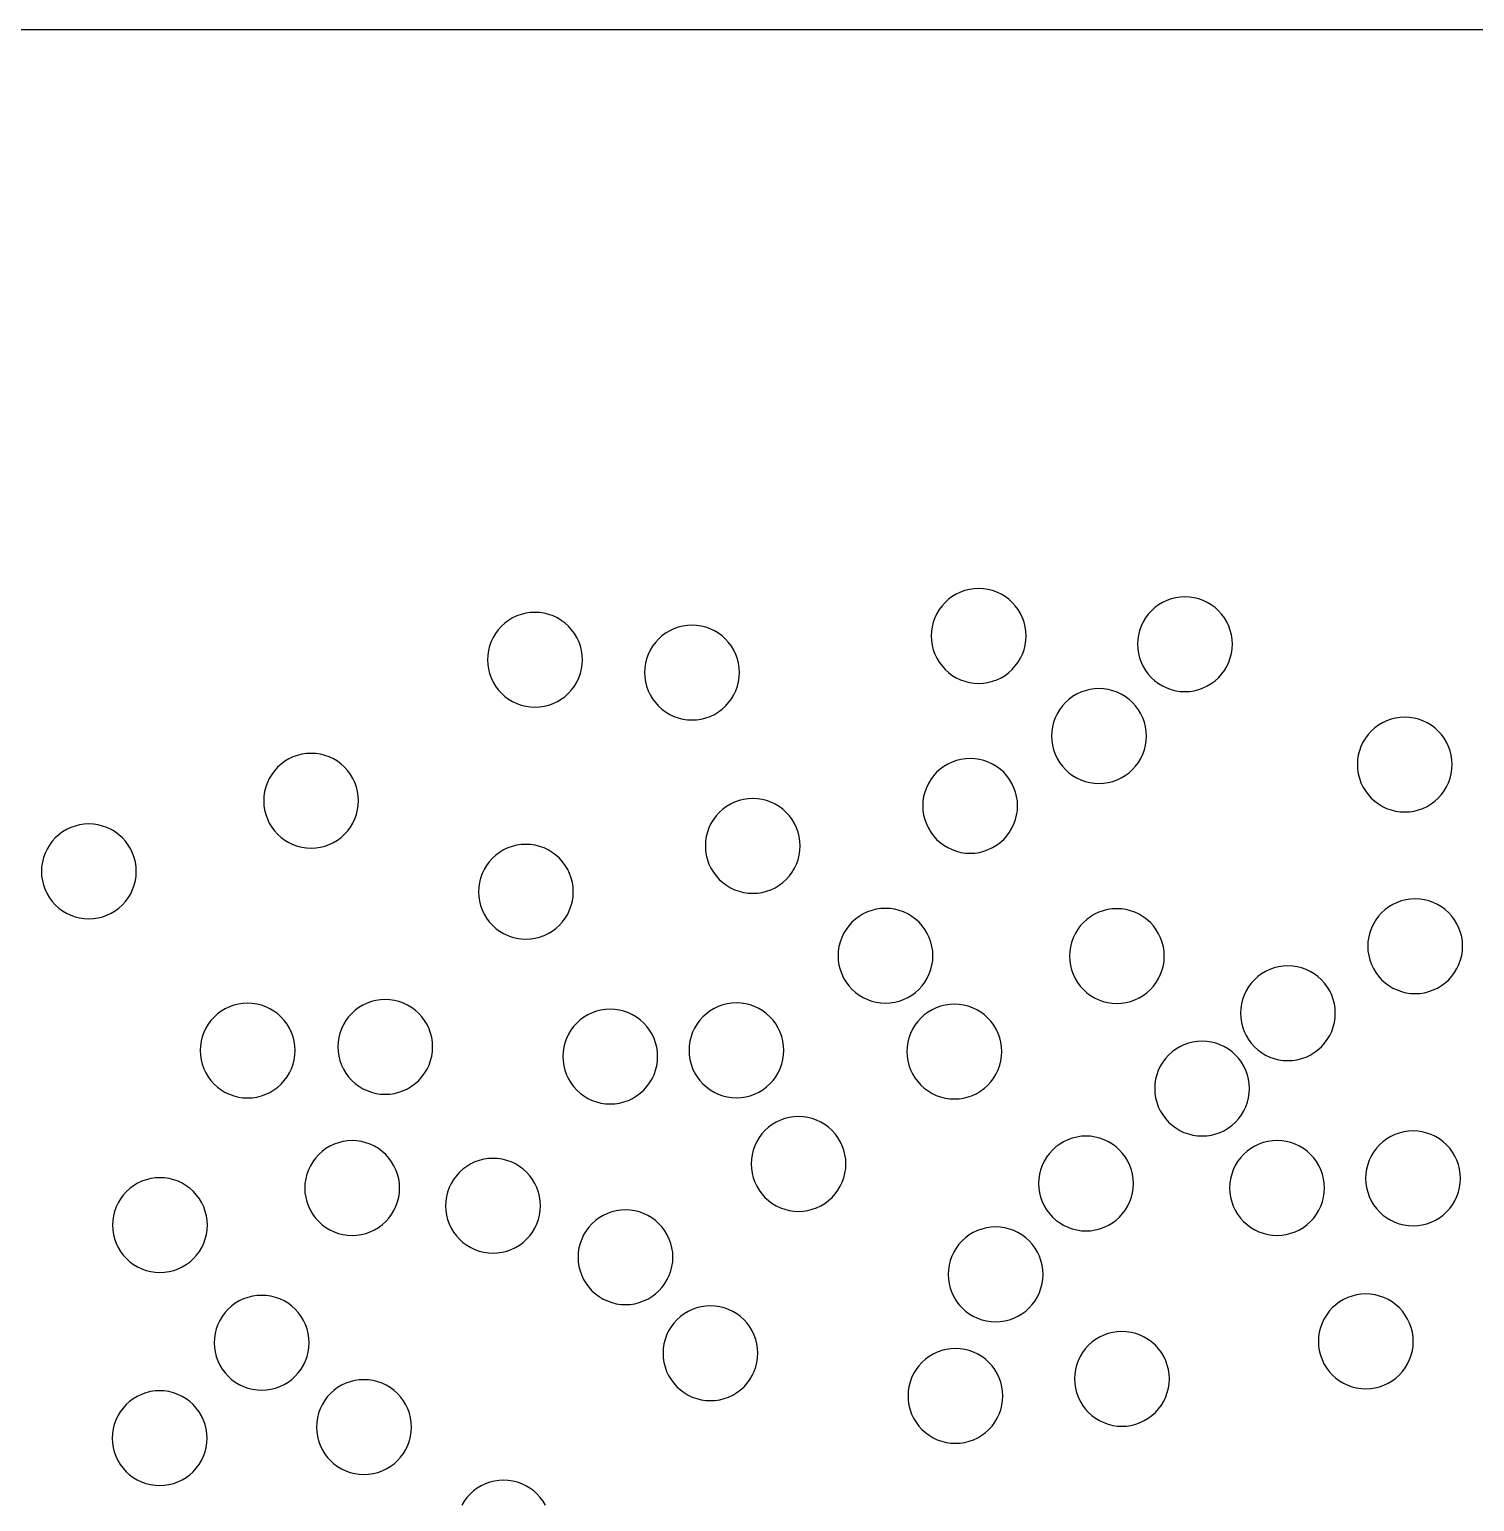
# Model space of a CAD drawing. Header units: millimetres. Extents: x 0 to 406, y 0 to 84.
# Drawn here: x 316.33 to 362.05, y 37.23 to 83.82 of the extents above; entities that cross this region are included whole.
import ezdxf

# ---------------------------------------------------------------- set-up
doc = ezdxf.new("R2010")
doc.units = ezdxf.units.MM

msp = doc.modelspace()

# ---------------------------------------------------------------- linework, layer by layer
at = {"color": 0}
for points in [[(0, 0), (0, 83.82), (406.4, 83.82), (406.4, 0), (0, 0)], [(347.42, 63.567), (347.519, 63.676), (347.607, 63.794), (347.682, 63.92), (347.745, 64.053), (347.795, 64.192), (347.831, 64.335), (347.852, 64.48), (347.86, 64.627), (347.852, 64.774), (347.831, 64.92), (347.795, 65.063), (347.745, 65.201), (347.682, 65.334), (347.607, 65.461), (347.519, 65.579), (347.42, 65.688), (347.311, 65.787), (347.193, 65.875), (347.067, 65.95), (346.934, 66.013), (346.795, 66.063), (346.652, 66.099), (346.507, 66.12), (346.36, 66.127), (346.212, 66.12), (346.067, 66.099), (345.924, 66.063), (345.785, 66.013), (345.652, 65.95), (345.526, 65.875), (345.408, 65.787), (345.299, 65.688), (345.2, 65.579), (345.112, 65.461), (345.037, 65.334), (344.974, 65.201), (344.924, 65.063), (344.888, 64.92), (344.867, 64.774), (344.86, 64.627), (344.867, 64.48), (344.888, 64.335), (344.924, 64.192), (344.974, 64.053), (345.037, 63.92), (345.112, 63.794), (345.2, 63.676), (345.299, 63.567), (345.408, 63.468), (345.526, 63.38), (345.652, 63.305), (345.785, 63.242), (345.924, 63.192), (346.067, 63.156), (346.212, 63.135), (346.36, 63.127), (346.507, 63.135), (346.652, 63.156), (346.795, 63.192), (346.934, 63.242), (347.067, 63.305), (347.193, 63.38), (347.311, 63.468), (347.42, 63.567)], [(353.947, 63.305), (354.046, 63.414), (354.133, 63.532), (354.209, 63.659), (354.272, 63.792), (354.321, 63.93), (354.357, 64.073), (354.379, 64.219), (354.386, 64.366), (354.379, 64.513), (354.357, 64.658), (354.321, 64.801), (354.272, 64.94), (354.209, 65.073), (354.133, 65.199), (354.046, 65.317), (353.947, 65.426), (353.838, 65.525), (353.719, 65.613), (353.593, 65.689), (353.46, 65.752), (353.321, 65.801), (353.179, 65.837), (353.033, 65.859), (352.886, 65.866), (352.739, 65.859), (352.593, 65.837), (352.451, 65.801), (352.312, 65.752), (352.179, 65.689), (352.053, 65.613), (351.934, 65.525), (351.825, 65.426), (351.727, 65.317), (351.639, 65.199), (351.563, 65.073), (351.5, 64.94), (351.451, 64.801), (351.415, 64.658), (351.393, 64.513), (351.386, 64.366), (351.393, 64.219), (351.415, 64.073), (351.451, 63.93), (351.5, 63.792), (351.563, 63.659), (351.639, 63.532), (351.727, 63.414), (351.825, 63.305), (351.934, 63.206), (352.053, 63.119), (352.179, 63.043), (352.312, 62.98), (352.451, 62.93), (352.593, 62.895), (352.739, 62.873), (352.886, 62.866), (353.033, 62.873), (353.179, 62.895), (353.321, 62.93), (353.46, 62.98), (353.593, 63.043), (353.719, 63.119), (353.838, 63.206), (353.947, 63.305)], [(333.382, 62.813), (333.481, 62.922), (333.569, 63.04), (333.644, 63.166), (333.707, 63.299), (333.757, 63.438), (333.793, 63.581), (333.814, 63.726), (333.821, 63.873), (333.814, 64.02), (333.793, 64.166), (333.757, 64.309), (333.707, 64.447), (333.644, 64.58), (333.569, 64.707), (333.481, 64.825), (333.382, 64.934), (333.273, 65.033), (333.155, 65.12), (333.029, 65.196), (332.895, 65.259), (332.757, 65.309), (332.614, 65.344), (332.468, 65.366), (332.321, 65.373), (332.174, 65.366), (332.029, 65.344), (331.886, 65.309), (331.747, 65.259), (331.614, 65.196), (331.488, 65.12), (331.37, 65.033), (331.261, 64.934), (331.162, 64.825), (331.074, 64.707), (330.999, 64.58), (330.936, 64.447), (330.886, 64.309), (330.85, 64.166), (330.829, 64.02), (330.821, 63.873), (330.829, 63.726), (330.85, 63.581), (330.886, 63.438), (330.936, 63.299), (330.999, 63.166), (331.074, 63.04), (331.162, 62.922), (331.261, 62.813), (331.37, 62.714), (331.488, 62.626), (331.614, 62.55), (331.747, 62.487), (331.886, 62.438), (332.029, 62.402), (332.174, 62.38), (332.321, 62.373), (332.468, 62.38), (332.614, 62.402), (332.757, 62.438), (332.895, 62.487), (333.029, 62.55), (333.155, 62.626), (333.273, 62.714), (333.382, 62.813)], [(338.35, 62.407), (338.449, 62.516), (338.537, 62.635), (338.613, 62.761), (338.676, 62.894), (338.725, 63.033), (338.761, 63.175), (338.783, 63.321), (338.79, 63.468), (338.783, 63.615), (338.761, 63.761), (338.725, 63.904), (338.676, 64.042), (338.613, 64.175), (338.537, 64.301), (338.449, 64.42), (338.35, 64.529), (338.241, 64.628), (338.123, 64.715), (337.997, 64.791), (337.864, 64.854), (337.725, 64.903), (337.582, 64.939), (337.437, 64.961), (337.29, 64.968), (337.143, 64.961), (336.997, 64.939), (336.854, 64.903), (336.716, 64.854), (336.583, 64.791), (336.456, 64.715), (336.338, 64.628), (336.229, 64.529), (336.13, 64.42), (336.043, 64.301), (335.967, 64.175), (335.904, 64.042), (335.854, 63.904), (335.819, 63.761), (335.797, 63.615), (335.79, 63.468), (335.797, 63.321), (335.819, 63.175), (335.854, 63.033), (335.904, 62.894), (335.967, 62.761), (336.043, 62.635), (336.13, 62.516), (336.229, 62.407), (336.338, 62.309), (336.456, 62.221), (336.583, 62.145), (336.716, 62.082), (336.854, 62.033), (336.997, 61.997), (337.143, 61.975), (337.29, 61.968), (337.437, 61.975), (337.582, 61.997), (337.725, 62.033), (337.864, 62.082), (337.997, 62.145), (338.123, 62.221), (338.241, 62.309), (338.35, 62.407)], [(351.227, 60.398), (351.326, 60.507), (351.413, 60.626), (351.489, 60.752), (351.552, 60.885), (351.602, 61.024), (351.637, 61.166), (351.659, 61.312), (351.666, 61.459), (351.659, 61.606), (351.637, 61.752), (351.602, 61.894), (351.552, 62.033), (351.489, 62.166), (351.413, 62.292), (351.326, 62.411), (351.227, 62.52), (351.118, 62.619), (350.999, 62.706), (350.873, 62.782), (350.74, 62.845), (350.602, 62.894), (350.459, 62.93), (350.313, 62.952), (350.166, 62.959), (350.019, 62.952), (349.873, 62.93), (349.731, 62.894), (349.592, 62.845), (349.459, 62.782), (349.333, 62.706), (349.215, 62.619), (349.105, 62.52), (349.007, 62.411), (348.919, 62.292), (348.843, 62.166), (348.78, 62.033), (348.731, 61.894), (348.695, 61.752), (348.673, 61.606), (348.666, 61.459), (348.673, 61.312), (348.695, 61.166), (348.731, 61.024), (348.78, 60.885), (348.843, 60.752), (348.919, 60.626), (349.007, 60.507), (349.105, 60.398), (349.215, 60.299), (349.333, 60.212), (349.459, 60.136), (349.592, 60.073), (349.731, 60.024), (349.873, 59.988), (350.019, 59.966), (350.166, 59.959), (350.313, 59.966), (350.459, 59.988), (350.602, 60.024), (350.74, 60.073), (350.873, 60.136), (350.999, 60.212), (351.118, 60.299), (351.227, 60.398)], [(360.902, 59.497), (361.001, 59.606), (361.089, 59.724), (361.164, 59.85), (361.227, 59.983), (361.277, 60.122), (361.312, 60.265), (361.334, 60.41), (361.341, 60.557), (361.334, 60.704), (361.312, 60.85), (361.277, 60.993), (361.227, 61.131), (361.164, 61.264), (361.089, 61.391), (361.001, 61.509), (360.902, 61.618), (360.793, 61.717), (360.675, 61.804), (360.548, 61.88), (360.415, 61.943), (360.277, 61.993), (360.134, 62.028), (359.988, 62.05), (359.841, 62.057), (359.694, 62.05), (359.549, 62.028), (359.406, 61.993), (359.267, 61.943), (359.134, 61.88), (359.008, 61.804), (358.89, 61.717), (358.781, 61.618), (358.682, 61.509), (358.594, 61.391), (358.518, 61.264), (358.455, 61.131), (358.406, 60.993), (358.37, 60.85), (358.349, 60.704), (358.341, 60.557), (358.349, 60.41), (358.37, 60.265), (358.406, 60.122), (358.455, 59.983), (358.518, 59.85), (358.594, 59.724), (358.682, 59.606), (358.781, 59.497), (358.89, 59.398), (359.008, 59.31), (359.134, 59.234), (359.267, 59.171), (359.406, 59.122), (359.549, 59.086), (359.694, 59.064), (359.841, 59.057), (359.988, 59.064), (360.134, 59.086), (360.277, 59.122), (360.415, 59.171), (360.548, 59.234), (360.675, 59.31), (360.793, 59.398), (360.902, 59.497)], [(326.3, 58.351), (326.399, 58.46), (326.487, 58.578), (326.562, 58.705), (326.625, 58.838), (326.675, 58.976), (326.711, 59.119), (326.732, 59.265), (326.739, 59.412), (326.732, 59.559), (326.711, 59.704), (326.675, 59.847), (326.625, 59.986), (326.562, 60.119), (326.487, 60.245), (326.399, 60.363), (326.3, 60.472), (326.191, 60.571), (326.073, 60.659), (325.947, 60.735), (325.813, 60.797), (325.675, 60.847), (325.532, 60.883), (325.386, 60.904), (325.239, 60.912), (325.092, 60.904), (324.947, 60.883), (324.804, 60.847), (324.665, 60.797), (324.532, 60.735), (324.406, 60.659), (324.288, 60.571), (324.179, 60.472), (324.08, 60.363), (323.992, 60.245), (323.917, 60.119), (323.854, 59.986), (323.804, 59.847), (323.768, 59.704), (323.747, 59.559), (323.739, 59.412), (323.747, 59.265), (323.768, 59.119), (323.804, 58.976), (323.854, 58.838), (323.917, 58.705), (323.992, 58.578), (324.08, 58.46), (324.179, 58.351), (324.288, 58.252), (324.406, 58.164), (324.532, 58.089), (324.665, 58.026), (324.804, 57.976), (324.947, 57.94), (325.092, 57.919), (325.239, 57.912), (325.386, 57.919), (325.532, 57.94), (325.675, 57.976), (325.813, 58.026), (325.947, 58.089), (326.073, 58.164), (326.191, 58.252), (326.3, 58.351)], [(347.151, 58.189), (347.25, 58.299), (347.337, 58.417), (347.413, 58.543), (347.476, 58.676), (347.525, 58.815), (347.561, 58.957), (347.583, 59.103), (347.59, 59.25), (347.583, 59.397), (347.561, 59.543), (347.525, 59.686), (347.476, 59.824), (347.413, 59.957), (347.337, 60.083), (347.25, 60.202), (347.151, 60.311), (347.042, 60.41), (346.923, 60.497), (346.797, 60.573), (346.664, 60.636), (346.525, 60.686), (346.383, 60.721), (346.237, 60.743), (346.09, 60.75), (345.943, 60.743), (345.797, 60.721), (345.655, 60.686), (345.516, 60.636), (345.383, 60.573), (345.257, 60.497), (345.138, 60.41), (345.029, 60.311), (344.931, 60.202), (344.843, 60.083), (344.767, 59.957), (344.704, 59.824), (344.655, 59.686), (344.619, 59.543), (344.597, 59.397), (344.59, 59.25), (344.597, 59.103), (344.619, 58.957), (344.655, 58.815), (344.704, 58.676), (344.767, 58.543), (344.843, 58.417), (344.931, 58.299), (345.029, 58.189), (345.138, 58.091), (345.257, 58.003), (345.383, 57.927), (345.516, 57.864), (345.655, 57.815), (345.797, 57.779), (345.943, 57.757), (346.09, 57.75), (346.237, 57.757), (346.383, 57.779), (346.525, 57.815), (346.664, 57.864), (346.797, 57.927), (346.923, 58.003), (347.042, 58.091), (347.151, 58.189)], [(340.273, 56.922), (340.372, 57.031), (340.459, 57.149), (340.535, 57.276), (340.598, 57.409), (340.648, 57.547), (340.683, 57.69), (340.705, 57.836), (340.712, 57.983), (340.705, 58.13), (340.683, 58.275), (340.648, 58.418), (340.598, 58.557), (340.535, 58.69), (340.459, 58.816), (340.372, 58.934), (340.273, 59.043), (340.164, 59.142), (340.046, 59.23), (339.919, 59.306), (339.786, 59.368), (339.648, 59.418), (339.505, 59.454), (339.359, 59.475), (339.212, 59.483), (339.065, 59.475), (338.92, 59.454), (338.777, 59.418), (338.638, 59.368), (338.505, 59.306), (338.379, 59.23), (338.261, 59.142), (338.151, 59.043), (338.053, 58.934), (337.965, 58.816), (337.889, 58.69), (337.826, 58.557), (337.777, 58.418), (337.741, 58.275), (337.719, 58.13), (337.712, 57.983), (337.719, 57.836), (337.741, 57.69), (337.777, 57.547), (337.826, 57.409), (337.889, 57.276), (337.965, 57.149), (338.053, 57.031), (338.151, 56.922), (338.261, 56.823), (338.379, 56.735), (338.505, 56.66), (338.638, 56.597), (338.777, 56.547), (338.92, 56.511), (339.065, 56.49), (339.212, 56.483), (339.359, 56.49), (339.505, 56.511), (339.648, 56.547), (339.786, 56.597), (339.919, 56.66), (340.046, 56.735), (340.164, 56.823), (340.273, 56.922)], [(319.268, 56.116), (319.367, 56.225), (319.454, 56.343), (319.53, 56.47), (319.593, 56.603), (319.643, 56.741), (319.678, 56.884), (319.7, 57.03), (319.707, 57.177), (319.7, 57.324), (319.678, 57.469), (319.643, 57.612), (319.593, 57.751), (319.53, 57.884), (319.454, 58.01), (319.367, 58.128), (319.268, 58.237), (319.159, 58.336), (319.041, 58.424), (318.914, 58.5), (318.781, 58.563), (318.643, 58.612), (318.5, 58.648), (318.354, 58.669), (318.207, 58.677), (318.06, 58.669), (317.915, 58.648), (317.772, 58.612), (317.633, 58.563), (317.5, 58.5), (317.374, 58.424), (317.256, 58.336), (317.146, 58.237), (317.048, 58.128), (316.96, 58.01), (316.884, 57.884), (316.821, 57.751), (316.772, 57.612), (316.736, 57.469), (316.714, 57.324), (316.707, 57.177), (316.714, 57.03), (316.736, 56.884), (316.772, 56.741), (316.821, 56.603), (316.884, 56.47), (316.96, 56.343), (317.048, 56.225), (317.146, 56.116), (317.256, 56.017), (317.374, 55.929), (317.5, 55.854), (317.633, 55.791), (317.772, 55.741), (317.915, 55.706), (318.06, 55.684), (318.207, 55.677), (318.354, 55.684), (318.5, 55.706), (318.643, 55.741), (318.781, 55.791), (318.914, 55.854), (319.041, 55.929), (319.159, 56.017), (319.268, 56.116)], [(333.094, 55.47), (333.193, 55.579), (333.281, 55.697), (333.356, 55.824), (333.419, 55.957), (333.469, 56.095), (333.505, 56.238), (333.526, 56.384), (333.534, 56.531), (333.526, 56.678), (333.505, 56.823), (333.469, 56.966), (333.419, 57.105), (333.356, 57.238), (333.281, 57.364), (333.193, 57.482), (333.094, 57.591), (332.985, 57.69), (332.867, 57.778), (332.741, 57.854), (332.608, 57.917), (332.469, 57.966), (332.326, 58.002), (332.181, 58.024), (332.034, 58.031), (331.887, 58.024), (331.741, 58.002), (331.598, 57.966), (331.46, 57.917), (331.326, 57.854), (331.2, 57.778), (331.082, 57.69), (330.973, 57.591), (330.874, 57.482), (330.786, 57.364), (330.711, 57.238), (330.648, 57.105), (330.598, 56.966), (330.562, 56.823), (330.541, 56.678), (330.534, 56.531), (330.541, 56.384), (330.562, 56.238), (330.598, 56.095), (330.648, 55.957), (330.711, 55.824), (330.786, 55.697), (330.874, 55.579), (330.973, 55.47), (331.082, 55.371), (331.2, 55.284), (331.326, 55.208), (331.46, 55.145), (331.598, 55.095), (331.741, 55.06), (331.887, 55.038), (332.034, 55.031), (332.181, 55.038), (332.326, 55.06), (332.469, 55.095), (332.608, 55.145), (332.741, 55.208), (332.867, 55.284), (332.985, 55.371), (333.094, 55.47)], [(344.472, 53.445), (344.571, 53.554), (344.658, 53.673), (344.734, 53.799), (344.797, 53.932), (344.847, 54.07), (344.882, 54.213), (344.904, 54.359), (344.911, 54.506), (344.904, 54.653), (344.882, 54.798), (344.847, 54.941), (344.797, 55.08), (344.734, 55.213), (344.658, 55.339), (344.571, 55.457), (344.472, 55.567), (344.363, 55.665), (344.244, 55.753), (344.118, 55.829), (343.985, 55.892), (343.847, 55.941), (343.704, 55.977), (343.558, 55.999), (343.411, 56.006), (343.264, 55.999), (343.118, 55.977), (342.976, 55.941), (342.837, 55.892), (342.704, 55.829), (342.578, 55.753), (342.46, 55.665), (342.35, 55.567), (342.252, 55.457), (342.164, 55.339), (342.088, 55.213), (342.025, 55.08), (341.976, 54.941), (341.94, 54.798), (341.918, 54.653), (341.911, 54.506), (341.918, 54.359), (341.94, 54.213), (341.976, 54.07), (342.025, 53.932), (342.088, 53.799), (342.164, 53.673), (342.252, 53.554), (342.35, 53.445), (342.46, 53.346), (342.578, 53.259), (342.704, 53.183), (342.837, 53.12), (342.976, 53.07), (343.118, 53.035), (343.264, 53.013), (343.411, 53.006), (343.558, 53.013), (343.704, 53.035), (343.847, 53.07), (343.985, 53.12), (344.118, 53.183), (344.244, 53.259), (344.363, 53.346), (344.472, 53.445)], [(351.792, 53.435), (351.891, 53.544), (351.979, 53.663), (352.054, 53.789), (352.117, 53.922), (352.167, 54.061), (352.203, 54.203), (352.224, 54.349), (352.231, 54.496), (352.224, 54.643), (352.203, 54.789), (352.167, 54.931), (352.117, 55.07), (352.054, 55.203), (351.979, 55.329), (351.891, 55.448), (351.792, 55.557), (351.683, 55.655), (351.565, 55.743), (351.439, 55.819), (351.305, 55.882), (351.167, 55.931), (351.024, 55.967), (350.878, 55.989), (350.731, 55.996), (350.584, 55.989), (350.439, 55.967), (350.296, 55.931), (350.157, 55.882), (350.024, 55.819), (349.898, 55.743), (349.78, 55.655), (349.671, 55.557), (349.572, 55.448), (349.484, 55.329), (349.409, 55.203), (349.346, 55.07), (349.296, 54.931), (349.26, 54.789), (349.239, 54.643), (349.231, 54.496), (349.239, 54.349), (349.26, 54.203), (349.296, 54.061), (349.346, 53.922), (349.409, 53.789), (349.484, 53.663), (349.572, 53.544), (349.671, 53.435), (349.78, 53.336), (349.898, 53.249), (350.024, 53.173), (350.157, 53.11), (350.296, 53.061), (350.439, 53.025), (350.584, 53.003), (350.731, 52.996), (350.878, 53.003), (351.024, 53.025), (351.167, 53.061), (351.305, 53.11), (351.439, 53.173), (351.565, 53.249), (351.683, 53.336), (351.792, 53.435)], [(361.23, 53.748), (361.329, 53.857), (361.417, 53.975), (361.493, 54.101), (361.556, 54.234), (361.605, 54.373), (361.641, 54.516), (361.663, 54.661), (361.67, 54.808), (361.663, 54.955), (361.641, 55.101), (361.605, 55.244), (361.556, 55.382), (361.493, 55.515), (361.417, 55.642), (361.329, 55.76), (361.23, 55.869), (361.121, 55.968), (361.003, 56.056), (360.877, 56.131), (360.744, 56.194), (360.605, 56.244), (360.462, 56.28), (360.317, 56.301), (360.17, 56.308), (360.023, 56.301), (359.877, 56.28), (359.734, 56.244), (359.596, 56.194), (359.463, 56.131), (359.336, 56.056), (359.218, 55.968), (359.109, 55.869), (359.01, 55.76), (358.923, 55.642), (358.847, 55.515), (358.784, 55.382), (358.734, 55.244), (358.699, 55.101), (358.677, 54.955), (358.67, 54.808), (358.677, 54.661), (358.699, 54.516), (358.734, 54.373), (358.784, 54.234), (358.847, 54.101), (358.923, 53.975), (359.01, 53.857), (359.109, 53.748), (359.218, 53.649), (359.336, 53.561), (359.463, 53.485), (359.596, 53.423), (359.734, 53.373), (359.877, 53.337), (360.023, 53.316), (360.17, 53.308), (360.317, 53.316), (360.462, 53.337), (360.605, 53.373), (360.744, 53.423), (360.877, 53.485), (361.003, 53.561), (361.121, 53.649), (361.23, 53.748)], [(357.204, 51.627), (357.302, 51.736), (357.39, 51.854), (357.466, 51.98), (357.529, 52.113), (357.578, 52.252), (357.614, 52.395), (357.636, 52.54), (357.643, 52.688), (357.636, 52.835), (357.614, 52.98), (357.578, 53.123), (357.529, 53.262), (357.466, 53.395), (357.39, 53.521), (357.302, 53.639), (357.204, 53.748), (357.095, 53.847), (356.976, 53.935), (356.85, 54.01), (356.717, 54.073), (356.578, 54.123), (356.436, 54.159), (356.29, 54.18), (356.143, 54.188), (355.996, 54.18), (355.85, 54.159), (355.708, 54.123), (355.569, 54.073), (355.436, 54.01), (355.31, 53.935), (355.191, 53.847), (355.082, 53.748), (354.983, 53.639), (354.896, 53.521), (354.82, 53.395), (354.757, 53.262), (354.708, 53.123), (354.672, 52.98), (354.65, 52.835), (354.643, 52.688), (354.65, 52.54), (354.672, 52.395), (354.708, 52.252), (354.757, 52.113), (354.82, 51.98), (354.896, 51.854), (354.983, 51.736), (355.082, 51.627), (355.191, 51.528), (355.31, 51.44), (355.436, 51.365), (355.569, 51.302), (355.708, 51.252), (355.85, 51.216), (355.996, 51.195), (356.143, 51.188), (356.29, 51.195), (356.436, 51.216), (356.578, 51.252), (356.717, 51.302), (356.85, 51.365), (356.976, 51.44), (357.095, 51.528), (357.204, 51.627)], [(328.644, 50.563), (328.742, 50.672), (328.83, 50.79), (328.906, 50.916), (328.969, 51.049), (329.018, 51.188), (329.054, 51.331), (329.076, 51.476), (329.083, 51.623), (329.076, 51.77), (329.054, 51.916), (329.018, 52.059), (328.969, 52.197), (328.906, 52.33), (328.83, 52.457), (328.742, 52.575), (328.644, 52.684), (328.534, 52.783), (328.416, 52.871), (328.29, 52.946), (328.157, 53.009), (328.018, 53.059), (327.875, 53.095), (327.73, 53.116), (327.583, 53.123), (327.436, 53.116), (327.29, 53.095), (327.147, 53.059), (327.009, 53.009), (326.876, 52.946), (326.749, 52.871), (326.631, 52.783), (326.522, 52.684), (326.423, 52.575), (326.336, 52.457), (326.26, 52.33), (326.197, 52.197), (326.147, 52.059), (326.112, 51.916), (326.09, 51.77), (326.083, 51.623), (326.09, 51.476), (326.112, 51.331), (326.147, 51.188), (326.197, 51.049), (326.26, 50.916), (326.336, 50.79), (326.423, 50.672), (326.522, 50.563), (326.631, 50.464), (326.749, 50.376), (326.876, 50.3), (327.009, 50.238), (327.147, 50.188), (327.29, 50.152), (327.436, 50.131), (327.583, 50.123), (327.73, 50.131), (327.875, 50.152), (328.018, 50.188), (328.157, 50.238), (328.29, 50.3), (328.416, 50.376), (328.534, 50.464), (328.644, 50.563)], [(324.291, 50.447), (324.39, 50.556), (324.477, 50.674), (324.553, 50.8), (324.616, 50.933), (324.666, 51.072), (324.701, 51.215), (324.723, 51.36), (324.73, 51.507), (324.723, 51.654), (324.701, 51.8), (324.666, 51.943), (324.616, 52.081), (324.553, 52.214), (324.477, 52.341), (324.39, 52.459), (324.291, 52.568), (324.182, 52.667), (324.064, 52.754), (323.937, 52.83), (323.804, 52.893), (323.666, 52.943), (323.523, 52.978), (323.377, 53), (323.23, 53.007), (323.083, 53), (322.938, 52.978), (322.795, 52.943), (322.656, 52.893), (322.523, 52.83), (322.397, 52.754), (322.279, 52.667), (322.17, 52.568), (322.071, 52.459), (321.983, 52.341), (321.907, 52.214), (321.844, 52.081), (321.795, 51.943), (321.759, 51.8), (321.737, 51.654), (321.73, 51.507), (321.737, 51.36), (321.759, 51.215), (321.795, 51.072), (321.844, 50.933), (321.907, 50.8), (321.983, 50.674), (322.071, 50.556), (322.17, 50.447), (322.279, 50.348), (322.397, 50.26), (322.523, 50.184), (322.656, 50.121), (322.795, 50.072), (322.938, 50.036), (323.083, 50.014), (323.23, 50.007), (323.377, 50.014), (323.523, 50.036), (323.666, 50.072), (323.804, 50.121), (323.937, 50.184), (324.064, 50.26), (324.182, 50.348), (324.291, 50.447)], [(335.763, 50.256), (335.862, 50.365), (335.95, 50.484), (336.025, 50.61), (336.088, 50.743), (336.138, 50.882), (336.174, 51.024), (336.195, 51.17), (336.202, 51.317), (336.195, 51.464), (336.174, 51.61), (336.138, 51.752), (336.088, 51.891), (336.025, 52.024), (335.95, 52.15), (335.862, 52.269), (335.763, 52.378), (335.654, 52.477), (335.536, 52.564), (335.41, 52.64), (335.276, 52.703), (335.138, 52.752), (334.995, 52.788), (334.849, 52.81), (334.702, 52.817), (334.555, 52.81), (334.41, 52.788), (334.267, 52.752), (334.128, 52.703), (333.995, 52.64), (333.869, 52.564), (333.751, 52.477), (333.642, 52.378), (333.543, 52.269), (333.455, 52.15), (333.38, 52.024), (333.317, 51.891), (333.267, 51.752), (333.231, 51.61), (333.21, 51.464), (333.202, 51.317), (333.21, 51.17), (333.231, 51.024), (333.267, 50.882), (333.317, 50.743), (333.38, 50.61), (333.455, 50.484), (333.543, 50.365), (333.642, 50.256), (333.751, 50.157), (333.869, 50.07), (333.995, 49.994), (334.128, 49.931), (334.267, 49.882), (334.41, 49.846), (334.555, 49.824), (334.702, 49.817), (334.849, 49.824), (334.995, 49.846), (335.138, 49.882), (335.276, 49.931), (335.41, 49.994), (335.536, 50.07), (335.654, 50.157), (335.763, 50.256)], [(339.756, 50.453), (339.855, 50.562), (339.943, 50.68), (340.018, 50.806), (340.081, 50.939), (340.131, 51.078), (340.167, 51.221), (340.188, 51.366), (340.196, 51.513), (340.188, 51.66), (340.167, 51.806), (340.131, 51.949), (340.081, 52.087), (340.018, 52.22), (339.943, 52.347), (339.855, 52.465), (339.756, 52.574), (339.647, 52.673), (339.529, 52.76), (339.403, 52.836), (339.27, 52.899), (339.131, 52.949), (338.988, 52.984), (338.843, 53.006), (338.696, 53.013), (338.549, 53.006), (338.403, 52.984), (338.26, 52.949), (338.122, 52.899), (337.988, 52.836), (337.862, 52.76), (337.744, 52.673), (337.635, 52.574), (337.536, 52.465), (337.448, 52.347), (337.373, 52.22), (337.31, 52.087), (337.26, 51.949), (337.224, 51.806), (337.203, 51.66), (337.196, 51.513), (337.203, 51.366), (337.224, 51.221), (337.26, 51.078), (337.31, 50.939), (337.373, 50.806), (337.448, 50.68), (337.536, 50.562), (337.635, 50.453), (337.744, 50.354), (337.862, 50.266), (337.988, 50.19), (338.122, 50.127), (338.26, 50.078), (338.403, 50.042), (338.549, 50.02), (338.696, 50.013), (338.843, 50.02), (338.988, 50.042), (339.131, 50.078), (339.27, 50.127), (339.403, 50.19), (339.529, 50.266), (339.647, 50.354), (339.756, 50.453)], [(346.652, 50.413), (346.75, 50.523), (346.838, 50.641), (346.914, 50.767), (346.977, 50.9), (347.026, 51.039), (347.062, 51.181), (347.084, 51.327), (347.091, 51.474), (347.084, 51.621), (347.062, 51.767), (347.026, 51.91), (346.977, 52.048), (346.914, 52.181), (346.838, 52.307), (346.75, 52.426), (346.652, 52.535), (346.542, 52.634), (346.424, 52.721), (346.298, 52.797), (346.165, 52.86), (346.026, 52.91), (345.884, 52.945), (345.738, 52.967), (345.591, 52.974), (345.444, 52.967), (345.298, 52.945), (345.155, 52.91), (345.017, 52.86), (344.884, 52.797), (344.758, 52.721), (344.639, 52.634), (344.53, 52.535), (344.431, 52.426), (344.344, 52.307), (344.268, 52.181), (344.205, 52.048), (344.155, 51.91), (344.12, 51.767), (344.098, 51.621), (344.091, 51.474), (344.098, 51.327), (344.12, 51.181), (344.155, 51.039), (344.205, 50.9), (344.268, 50.767), (344.344, 50.641), (344.431, 50.523), (344.53, 50.413), (344.639, 50.315), (344.758, 50.227), (344.884, 50.151), (345.017, 50.088), (345.155, 50.039), (345.298, 50.003), (345.444, 49.981), (345.591, 49.974), (345.738, 49.981), (345.884, 50.003), (346.026, 50.039), (346.165, 50.088), (346.298, 50.151), (346.424, 50.227), (346.542, 50.315), (346.652, 50.413)], [(354.489, 49.243), (354.588, 49.352), (354.676, 49.471), (354.751, 49.597), (354.814, 49.73), (354.864, 49.869), (354.9, 50.011), (354.921, 50.157), (354.928, 50.304), (354.921, 50.451), (354.9, 50.597), (354.864, 50.739), (354.814, 50.878), (354.751, 51.011), (354.676, 51.137), (354.588, 51.256), (354.489, 51.365), (354.38, 51.464), (354.262, 51.551), (354.136, 51.627), (354.002, 51.69), (353.864, 51.739), (353.721, 51.775), (353.575, 51.797), (353.428, 51.804), (353.281, 51.797), (353.136, 51.775), (352.993, 51.739), (352.854, 51.69), (352.721, 51.627), (352.595, 51.551), (352.477, 51.464), (352.368, 51.365), (352.269, 51.256), (352.181, 51.137), (352.106, 51.011), (352.043, 50.878), (351.993, 50.739), (351.957, 50.597), (351.936, 50.451), (351.928, 50.304), (351.936, 50.157), (351.957, 50.011), (351.993, 49.869), (352.043, 49.73), (352.106, 49.597), (352.181, 49.471), (352.269, 49.352), (352.368, 49.243), (352.477, 49.145), (352.595, 49.057), (352.721, 48.981), (352.854, 48.918), (352.993, 48.869), (353.136, 48.833), (353.281, 48.811), (353.428, 48.804), (353.575, 48.811), (353.721, 48.833), (353.864, 48.869), (354.002, 48.918), (354.136, 48.981), (354.262, 49.057), (354.38, 49.145), (354.489, 49.243)], [(341.72, 46.858), (341.819, 46.967), (341.907, 47.085), (341.982, 47.211), (342.045, 47.344), (342.095, 47.483), (342.13, 47.626), (342.152, 47.771), (342.159, 47.918), (342.152, 48.065), (342.13, 48.211), (342.095, 48.354), (342.045, 48.492), (341.982, 48.625), (341.907, 48.752), (341.819, 48.87), (341.72, 48.979), (341.611, 49.078), (341.493, 49.165), (341.366, 49.241), (341.233, 49.304), (341.095, 49.354), (340.952, 49.389), (340.806, 49.411), (340.659, 49.418), (340.512, 49.411), (340.367, 49.389), (340.224, 49.354), (340.085, 49.304), (339.952, 49.241), (339.826, 49.165), (339.708, 49.078), (339.599, 48.979), (339.5, 48.87), (339.412, 48.752), (339.336, 48.625), (339.273, 48.492), (339.224, 48.354), (339.188, 48.211), (339.167, 48.065), (339.159, 47.918), (339.167, 47.771), (339.188, 47.626), (339.224, 47.483), (339.273, 47.344), (339.336, 47.211), (339.412, 47.085), (339.5, 46.967), (339.599, 46.858), (339.708, 46.759), (339.826, 46.671), (339.952, 46.595), (340.085, 46.532), (340.224, 46.483), (340.367, 46.447), (340.512, 46.425), (340.659, 46.418), (340.806, 46.425), (340.952, 46.447), (341.095, 46.483), (341.233, 46.532), (341.366, 46.595), (341.493, 46.671), (341.611, 46.759), (341.72, 46.858)], [(361.164, 46.401), (361.262, 46.51), (361.35, 46.628), (361.426, 46.755), (361.489, 46.888), (361.538, 47.026), (361.574, 47.169), (361.596, 47.315), (361.603, 47.462), (361.596, 47.609), (361.574, 47.754), (361.538, 47.897), (361.489, 48.036), (361.426, 48.169), (361.35, 48.295), (361.262, 48.413), (361.164, 48.522), (361.055, 48.621), (360.936, 48.709), (360.81, 48.785), (360.677, 48.848), (360.538, 48.897), (360.396, 48.933), (360.25, 48.955), (360.103, 48.962), (359.956, 48.955), (359.81, 48.933), (359.668, 48.897), (359.529, 48.848), (359.396, 48.785), (359.27, 48.709), (359.151, 48.621), (359.042, 48.522), (358.943, 48.413), (358.856, 48.295), (358.78, 48.169), (358.717, 48.036), (358.668, 47.897), (358.632, 47.754), (358.61, 47.609), (358.603, 47.462), (358.61, 47.315), (358.632, 47.169), (358.668, 47.026), (358.717, 46.888), (358.78, 46.755), (358.856, 46.628), (358.943, 46.51), (359.042, 46.401), (359.151, 46.302), (359.27, 46.215), (359.396, 46.139), (359.529, 46.076), (359.668, 46.026), (359.81, 45.991), (359.956, 45.969), (360.103, 45.962), (360.25, 45.969), (360.396, 45.991), (360.538, 46.026), (360.677, 46.076), (360.81, 46.139), (360.936, 46.215), (361.055, 46.302), (361.164, 46.401)], [(327.599, 46.094), (327.698, 46.203), (327.785, 46.321), (327.861, 46.448), (327.924, 46.581), (327.974, 46.719), (328.009, 46.862), (328.031, 47.008), (328.038, 47.155), (328.031, 47.302), (328.009, 47.447), (327.974, 47.59), (327.924, 47.729), (327.861, 47.862), (327.785, 47.988), (327.698, 48.106), (327.599, 48.215), (327.49, 48.314), (327.372, 48.402), (327.245, 48.478), (327.112, 48.541), (326.974, 48.59), (326.831, 48.626), (326.685, 48.647), (326.538, 48.655), (326.391, 48.647), (326.246, 48.626), (326.103, 48.59), (325.964, 48.541), (325.831, 48.478), (325.705, 48.402), (325.587, 48.314), (325.478, 48.215), (325.379, 48.106), (325.291, 47.988), (325.215, 47.862), (325.152, 47.729), (325.103, 47.59), (325.067, 47.447), (325.045, 47.302), (325.038, 47.155), (325.045, 47.008), (325.067, 46.862), (325.103, 46.719), (325.152, 46.581), (325.215, 46.448), (325.291, 46.321), (325.379, 46.203), (325.478, 46.094), (325.587, 45.995), (325.705, 45.908), (325.831, 45.832), (325.964, 45.769), (326.103, 45.719), (326.246, 45.684), (326.391, 45.662), (326.538, 45.655), (326.685, 45.662), (326.831, 45.684), (326.974, 45.719), (327.112, 45.769), (327.245, 45.832), (327.372, 45.908), (327.49, 45.995), (327.599, 46.094)], [(350.816, 46.238), (350.915, 46.347), (351.002, 46.465), (351.078, 46.592), (351.141, 46.725), (351.191, 46.863), (351.226, 47.006), (351.248, 47.152), (351.255, 47.299), (351.248, 47.446), (351.226, 47.591), (351.191, 47.734), (351.141, 47.873), (351.078, 48.006), (351.002, 48.132), (350.915, 48.25), (350.816, 48.359), (350.707, 48.458), (350.589, 48.546), (350.462, 48.622), (350.329, 48.685), (350.191, 48.734), (350.048, 48.77), (349.902, 48.792), (349.755, 48.799), (349.608, 48.792), (349.463, 48.77), (349.32, 48.734), (349.181, 48.685), (349.048, 48.622), (348.922, 48.546), (348.804, 48.458), (348.694, 48.359), (348.596, 48.25), (348.508, 48.132), (348.432, 48.006), (348.369, 47.873), (348.32, 47.734), (348.284, 47.591), (348.262, 47.446), (348.255, 47.299), (348.262, 47.152), (348.284, 47.006), (348.32, 46.863), (348.369, 46.725), (348.432, 46.592), (348.508, 46.465), (348.596, 46.347), (348.694, 46.238), (348.804, 46.139), (348.922, 46.052), (349.048, 45.976), (349.181, 45.913), (349.32, 45.863), (349.463, 45.828), (349.608, 45.806), (349.755, 45.799), (349.902, 45.806), (350.048, 45.828), (350.191, 45.863), (350.329, 45.913), (350.462, 45.976), (350.589, 46.052), (350.707, 46.139), (350.816, 46.238)], [(356.861, 46.098), (356.96, 46.207), (357.047, 46.325), (357.123, 46.451), (357.186, 46.584), (357.236, 46.723), (357.271, 46.866), (357.293, 47.011), (357.3, 47.158), (357.293, 47.305), (357.271, 47.451), (357.236, 47.594), (357.186, 47.732), (357.123, 47.865), (357.047, 47.992), (356.96, 48.11), (356.861, 48.219), (356.752, 48.318), (356.634, 48.406), (356.507, 48.481), (356.374, 48.544), (356.236, 48.594), (356.093, 48.63), (355.947, 48.651), (355.8, 48.658), (355.653, 48.651), (355.508, 48.63), (355.365, 48.594), (355.226, 48.544), (355.093, 48.481), (354.967, 48.406), (354.849, 48.318), (354.74, 48.219), (354.641, 48.11), (354.553, 47.992), (354.477, 47.865), (354.414, 47.732), (354.365, 47.594), (354.329, 47.451), (354.307, 47.305), (354.3, 47.158), (354.307, 47.011), (354.329, 46.866), (354.365, 46.723), (354.414, 46.584), (354.477, 46.451), (354.553, 46.325), (354.641, 46.207), (354.74, 46.098), (354.849, 45.999), (354.967, 45.911), (355.093, 45.835), (355.226, 45.773), (355.365, 45.723), (355.508, 45.687), (355.653, 45.666), (355.8, 45.658), (355.947, 45.666), (356.093, 45.687), (356.236, 45.723), (356.374, 45.773), (356.507, 45.835), (356.634, 45.911), (356.752, 45.999), (356.861, 46.098)], [(332.055, 45.534), (332.154, 45.643), (332.241, 45.761), (332.317, 45.888), (332.38, 46.021), (332.429, 46.159), (332.465, 46.302), (332.487, 46.448), (332.494, 46.595), (332.487, 46.742), (332.465, 46.887), (332.429, 47.03), (332.38, 47.169), (332.317, 47.302), (332.241, 47.428), (332.154, 47.546), (332.055, 47.655), (331.946, 47.754), (331.827, 47.842), (331.701, 47.918), (331.568, 47.981), (331.429, 48.03), (331.287, 48.066), (331.141, 48.088), (330.994, 48.095), (330.847, 48.088), (330.701, 48.066), (330.559, 48.03), (330.42, 47.981), (330.287, 47.918), (330.161, 47.842), (330.042, 47.754), (329.933, 47.655), (329.834, 47.546), (329.747, 47.428), (329.671, 47.302), (329.608, 47.169), (329.559, 47.03), (329.523, 46.887), (329.501, 46.742), (329.494, 46.595), (329.501, 46.448), (329.523, 46.302), (329.559, 46.159), (329.608, 46.021), (329.671, 45.888), (329.747, 45.761), (329.834, 45.643), (329.933, 45.534), (330.042, 45.435), (330.161, 45.348), (330.287, 45.272), (330.42, 45.209), (330.559, 45.159), (330.701, 45.124), (330.847, 45.102), (330.994, 45.095), (331.141, 45.102), (331.287, 45.124), (331.429, 45.159), (331.568, 45.209), (331.701, 45.272), (331.827, 45.348), (331.946, 45.435), (332.055, 45.534)], [(321.517, 44.922), (321.616, 45.031), (321.704, 45.15), (321.779, 45.276), (321.842, 45.409), (321.892, 45.548), (321.928, 45.69), (321.949, 45.836), (321.957, 45.983), (321.949, 46.13), (321.928, 46.276), (321.892, 46.418), (321.842, 46.557), (321.779, 46.69), (321.704, 46.816), (321.616, 46.935), (321.517, 47.044), (321.408, 47.143), (321.29, 47.23), (321.164, 47.306), (321.031, 47.369), (320.892, 47.418), (320.749, 47.454), (320.604, 47.476), (320.457, 47.483), (320.31, 47.476), (320.164, 47.454), (320.021, 47.418), (319.883, 47.369), (319.75, 47.306), (319.623, 47.23), (319.505, 47.143), (319.396, 47.044), (319.297, 46.935), (319.209, 46.816), (319.134, 46.69), (319.071, 46.557), (319.021, 46.418), (318.985, 46.276), (318.964, 46.13), (318.957, 45.983), (318.964, 45.836), (318.985, 45.69), (319.021, 45.548), (319.071, 45.409), (319.134, 45.276), (319.209, 45.15), (319.297, 45.031), (319.396, 44.922), (319.505, 44.824), (319.623, 44.736), (319.75, 44.66), (319.883, 44.597), (320.021, 44.548), (320.164, 44.512), (320.31, 44.49), (320.457, 44.483), (320.604, 44.49), (320.749, 44.512), (320.892, 44.548), (321.031, 44.597), (321.164, 44.66), (321.29, 44.736), (321.408, 44.824), (321.517, 44.922)], [(336.245, 43.906), (336.344, 44.015), (336.432, 44.134), (336.508, 44.26), (336.571, 44.393), (336.62, 44.532), (336.656, 44.674), (336.678, 44.82), (336.685, 44.967), (336.678, 45.114), (336.656, 45.26), (336.62, 45.402), (336.571, 45.541), (336.508, 45.674), (336.432, 45.8), (336.344, 45.919), (336.245, 46.028), (336.136, 46.127), (336.018, 46.214), (335.892, 46.29), (335.759, 46.353), (335.62, 46.402), (335.477, 46.438), (335.332, 46.46), (335.185, 46.467), (335.038, 46.46), (334.892, 46.438), (334.749, 46.402), (334.611, 46.353), (334.478, 46.29), (334.351, 46.214), (334.233, 46.127), (334.124, 46.028), (334.025, 45.919), (333.938, 45.8), (333.862, 45.674), (333.799, 45.541), (333.749, 45.402), (333.714, 45.26), (333.692, 45.114), (333.685, 44.967), (333.692, 44.82), (333.714, 44.674), (333.749, 44.532), (333.799, 44.393), (333.862, 44.26), (333.938, 44.134), (334.025, 44.015), (334.124, 43.906), (334.233, 43.807), (334.351, 43.72), (334.478, 43.644), (334.611, 43.581), (334.749, 43.532), (334.892, 43.496), (335.038, 43.474), (335.185, 43.467), (335.332, 43.474), (335.477, 43.496), (335.62, 43.532), (335.759, 43.581), (335.892, 43.644), (336.018, 43.72), (336.136, 43.807), (336.245, 43.906)], [(347.956, 43.363), (348.055, 43.472), (348.142, 43.59), (348.218, 43.716), (348.281, 43.849), (348.331, 43.988), (348.366, 44.131), (348.388, 44.276), (348.395, 44.423), (348.388, 44.57), (348.366, 44.716), (348.331, 44.859), (348.281, 44.997), (348.218, 45.13), (348.142, 45.257), (348.055, 45.375), (347.956, 45.484), (347.847, 45.583), (347.729, 45.67), (347.602, 45.746), (347.469, 45.809), (347.331, 45.859), (347.188, 45.894), (347.042, 45.916), (346.895, 45.923), (346.748, 45.916), (346.603, 45.894), (346.46, 45.859), (346.321, 45.809), (346.188, 45.746), (346.062, 45.67), (345.944, 45.583), (345.835, 45.484), (345.736, 45.375), (345.648, 45.257), (345.572, 45.13), (345.509, 44.997), (345.46, 44.859), (345.424, 44.716), (345.402, 44.57), (345.395, 44.423), (345.402, 44.276), (345.424, 44.131), (345.46, 43.988), (345.509, 43.849), (345.572, 43.716), (345.648, 43.59), (345.736, 43.472), (345.835, 43.363), (345.944, 43.264), (346.062, 43.176), (346.188, 43.1), (346.321, 43.037), (346.46, 42.988), (346.603, 42.952), (346.748, 42.93), (346.895, 42.923), (347.042, 42.93), (347.188, 42.952), (347.331, 42.988), (347.469, 43.037), (347.602, 43.1), (347.729, 43.176), (347.847, 43.264), (347.956, 43.363)], [(359.669, 41.243), (359.768, 41.352), (359.856, 41.47), (359.931, 41.596), (359.994, 41.729), (360.044, 41.868), (360.08, 42.011), (360.101, 42.156), (360.108, 42.303), (360.101, 42.45), (360.08, 42.596), (360.044, 42.739), (359.994, 42.877), (359.931, 43.011), (359.856, 43.137), (359.768, 43.255), (359.669, 43.364), (359.56, 43.463), (359.442, 43.551), (359.315, 43.626), (359.182, 43.689), (359.044, 43.739), (358.901, 43.775), (358.755, 43.796), (358.608, 43.803), (358.461, 43.796), (358.316, 43.775), (358.173, 43.739), (358.034, 43.689), (357.901, 43.626), (357.775, 43.551), (357.657, 43.463), (357.548, 43.364), (357.449, 43.255), (357.361, 43.137), (357.285, 43.011), (357.223, 42.877), (357.173, 42.739), (357.137, 42.596), (357.116, 42.45), (357.108, 42.303), (357.116, 42.156), (357.137, 42.011), (357.173, 41.868), (357.223, 41.729), (357.285, 41.596), (357.361, 41.47), (357.449, 41.352), (357.548, 41.243), (357.657, 41.144), (357.775, 41.056), (357.901, 40.981), (358.034, 40.918), (358.173, 40.868), (358.316, 40.832), (358.461, 40.811), (358.608, 40.803), (358.755, 40.811), (358.901, 40.832), (359.044, 40.868), (359.182, 40.918), (359.315, 40.981), (359.442, 41.056), (359.56, 41.144), (359.669, 41.243)], [(324.735, 41.2), (324.834, 41.309), (324.922, 41.427), (324.997, 41.553), (325.06, 41.686), (325.11, 41.825), (325.146, 41.968), (325.167, 42.113), (325.175, 42.26), (325.167, 42.407), (325.146, 42.553), (325.11, 42.696), (325.06, 42.834), (324.997, 42.967), (324.922, 43.094), (324.834, 43.212), (324.735, 43.321), (324.626, 43.42), (324.508, 43.508), (324.382, 43.583), (324.249, 43.646), (324.11, 43.696), (323.967, 43.732), (323.822, 43.753), (323.675, 43.76), (323.527, 43.753), (323.382, 43.732), (323.239, 43.696), (323.1, 43.646), (322.967, 43.583), (322.841, 43.508), (322.723, 43.42), (322.614, 43.321), (322.515, 43.212), (322.427, 43.094), (322.352, 42.967), (322.289, 42.834), (322.239, 42.696), (322.203, 42.553), (322.182, 42.407), (322.175, 42.26), (322.182, 42.113), (322.203, 41.968), (322.239, 41.825), (322.289, 41.686), (322.352, 41.553), (322.427, 41.427), (322.515, 41.309), (322.614, 41.2), (322.723, 41.101), (322.841, 41.013), (322.967, 40.937), (323.1, 40.875), (323.239, 40.825), (323.382, 40.789), (323.527, 40.768), (323.675, 40.76), (323.822, 40.768), (323.967, 40.789), (324.11, 40.825), (324.249, 40.875), (324.382, 40.937), (324.508, 41.013), (324.626, 41.101), (324.735, 41.2)], [(338.935, 40.867), (339.033, 40.976), (339.121, 41.095), (339.197, 41.221), (339.26, 41.354), (339.309, 41.493), (339.345, 41.635), (339.367, 41.781), (339.374, 41.928), (339.367, 42.075), (339.345, 42.221), (339.309, 42.363), (339.26, 42.502), (339.197, 42.635), (339.121, 42.761), (339.033, 42.88), (338.935, 42.989), (338.826, 43.088), (338.707, 43.175), (338.581, 43.251), (338.448, 43.314), (338.309, 43.363), (338.167, 43.399), (338.021, 43.421), (337.874, 43.428), (337.727, 43.421), (337.581, 43.399), (337.439, 43.363), (337.3, 43.314), (337.167, 43.251), (337.041, 43.175), (336.922, 43.088), (336.813, 42.989), (336.714, 42.88), (336.627, 42.761), (336.551, 42.635), (336.488, 42.502), (336.439, 42.363), (336.403, 42.221), (336.381, 42.075), (336.374, 41.928), (336.381, 41.781), (336.403, 41.635), (336.439, 41.493), (336.488, 41.354), (336.551, 41.221), (336.627, 41.095), (336.714, 40.976), (336.813, 40.867), (336.922, 40.769), (337.041, 40.681), (337.167, 40.605), (337.3, 40.542), (337.439, 40.493), (337.581, 40.457), (337.727, 40.435), (337.874, 40.428), (338.021, 40.435), (338.167, 40.457), (338.309, 40.493), (338.448, 40.542), (338.581, 40.605), (338.707, 40.681), (338.826, 40.769), (338.935, 40.867)], [(351.952, 40.057), (352.051, 40.166), (352.139, 40.284), (352.214, 40.411), (352.277, 40.544), (352.327, 40.682), (352.363, 40.825), (352.384, 40.971), (352.392, 41.118), (352.384, 41.265), (352.363, 41.41), (352.327, 41.553), (352.277, 41.692), (352.214, 41.825), (352.139, 41.951), (352.051, 42.069), (351.952, 42.178), (351.843, 42.277), (351.725, 42.365), (351.599, 42.441), (351.466, 42.503), (351.327, 42.553), (351.184, 42.589), (351.039, 42.61), (350.892, 42.618), (350.745, 42.61), (350.599, 42.589), (350.456, 42.553), (350.318, 42.503), (350.184, 42.441), (350.058, 42.365), (349.94, 42.277), (349.831, 42.178), (349.732, 42.069), (349.644, 41.951), (349.569, 41.825), (349.506, 41.692), (349.456, 41.553), (349.42, 41.41), (349.399, 41.265), (349.392, 41.118), (349.399, 40.971), (349.42, 40.825), (349.456, 40.682), (349.506, 40.544), (349.569, 40.411), (349.644, 40.284), (349.732, 40.166), (349.831, 40.057), (349.94, 39.958), (350.058, 39.87), (350.184, 39.795), (350.318, 39.732), (350.456, 39.682), (350.599, 39.646), (350.745, 39.625), (350.892, 39.618), (351.039, 39.625), (351.184, 39.646), (351.327, 39.682), (351.466, 39.732), (351.599, 39.795), (351.725, 39.87), (351.843, 39.958), (351.952, 40.057)], [(346.686, 39.516), (346.785, 39.625), (346.872, 39.743), (346.948, 39.87), (347.011, 40.003), (347.06, 40.141), (347.096, 40.284), (347.118, 40.43), (347.125, 40.577), (347.118, 40.724), (347.096, 40.869), (347.06, 41.012), (347.011, 41.151), (346.948, 41.284), (346.872, 41.41), (346.785, 41.528), (346.686, 41.637), (346.577, 41.736), (346.458, 41.824), (346.332, 41.9), (346.199, 41.963), (346.06, 42.012), (345.918, 42.048), (345.772, 42.07), (345.625, 42.077), (345.478, 42.07), (345.332, 42.048), (345.19, 42.012), (345.051, 41.963), (344.918, 41.9), (344.792, 41.824), (344.673, 41.736), (344.564, 41.637), (344.465, 41.528), (344.378, 41.41), (344.302, 41.284), (344.239, 41.151), (344.19, 41.012), (344.154, 40.869), (344.132, 40.724), (344.125, 40.577), (344.132, 40.43), (344.154, 40.284), (344.19, 40.141), (344.239, 40.003), (344.302, 39.87), (344.378, 39.743), (344.465, 39.625), (344.564, 39.516), (344.673, 39.417), (344.792, 39.33), (344.918, 39.254), (345.051, 39.191), (345.19, 39.141), (345.332, 39.106), (345.478, 39.084), (345.625, 39.077), (345.772, 39.084), (345.918, 39.106), (346.06, 39.141), (346.199, 39.191), (346.332, 39.254), (346.458, 39.33), (346.577, 39.417), (346.686, 39.516)], [(327.972, 38.531), (328.071, 38.64), (328.158, 38.758), (328.234, 38.884), (328.297, 39.017), (328.347, 39.156), (328.382, 39.299), (328.404, 39.444), (328.411, 39.591), (328.404, 39.738), (328.382, 39.884), (328.347, 40.027), (328.297, 40.165), (328.234, 40.298), (328.158, 40.425), (328.071, 40.543), (327.972, 40.652), (327.863, 40.751), (327.745, 40.839), (327.618, 40.914), (327.485, 40.977), (327.347, 41.027), (327.204, 41.063), (327.058, 41.084), (326.911, 41.091), (326.764, 41.084), (326.619, 41.063), (326.476, 41.027), (326.337, 40.977), (326.204, 40.914), (326.078, 40.839), (325.96, 40.751), (325.851, 40.652), (325.752, 40.543), (325.664, 40.425), (325.588, 40.298), (325.525, 40.165), (325.476, 40.027), (325.44, 39.884), (325.418, 39.738), (325.411, 39.591), (325.418, 39.444), (325.44, 39.299), (325.476, 39.156), (325.525, 39.017), (325.588, 38.884), (325.664, 38.758), (325.752, 38.64), (325.851, 38.531), (325.96, 38.432), (326.078, 38.344), (326.204, 38.268), (326.337, 38.206), (326.476, 38.156), (326.619, 38.12), (326.764, 38.099), (326.911, 38.091), (327.058, 38.099), (327.204, 38.12), (327.347, 38.156), (327.485, 38.206), (327.618, 38.268), (327.745, 38.344), (327.863, 38.432), (327.972, 38.531)], [(321.508, 38.18), (321.607, 38.289), (321.695, 38.408), (321.77, 38.534), (321.833, 38.667), (321.883, 38.806), (321.919, 38.948), (321.94, 39.094), (321.947, 39.241), (321.94, 39.388), (321.919, 39.534), (321.883, 39.676), (321.833, 39.815), (321.77, 39.948), (321.695, 40.074), (321.607, 40.193), (321.508, 40.302), (321.399, 40.401), (321.281, 40.488), (321.154, 40.564), (321.021, 40.627), (320.883, 40.676), (320.74, 40.712), (320.594, 40.734), (320.447, 40.741), (320.3, 40.734), (320.155, 40.712), (320.012, 40.676), (319.873, 40.627), (319.74, 40.564), (319.614, 40.488), (319.496, 40.401), (319.387, 40.302), (319.288, 40.193), (319.2, 40.074), (319.124, 39.948), (319.062, 39.815), (319.012, 39.676), (318.976, 39.534), (318.955, 39.388), (318.947, 39.241), (318.955, 39.094), (318.976, 38.948), (319.012, 38.806), (319.062, 38.667), (319.124, 38.534), (319.2, 38.408), (319.288, 38.289), (319.387, 38.18), (319.496, 38.082), (319.614, 37.994), (319.74, 37.918), (319.873, 37.855), (320.012, 37.806), (320.155, 37.77), (320.3, 37.748), (320.447, 37.741), (320.594, 37.748), (320.74, 37.77), (320.883, 37.806), (321.021, 37.855), (321.154, 37.918), (321.281, 37.994), (321.399, 38.082), (321.508, 38.18)], [(332.652, 37.118), (332.576, 37.244), (332.489, 37.362), (332.39, 37.471), (332.281, 37.57), (332.162, 37.658), (332.036, 37.734), (331.903, 37.797), (331.764, 37.846), (331.622, 37.882), (331.476, 37.904), (331.329, 37.911), (331.182, 37.904), (331.036, 37.882), (330.894, 37.846), (330.755, 37.797), (330.622, 37.734), (330.496, 37.658), (330.377, 37.57), (330.268, 37.471), (330.17, 37.362), (330.082, 37.244), (330.006, 37.118)]]:
    msp.add_lwpolyline(points, dxfattribs=at)

doc.saveas('drawing.dxf')
